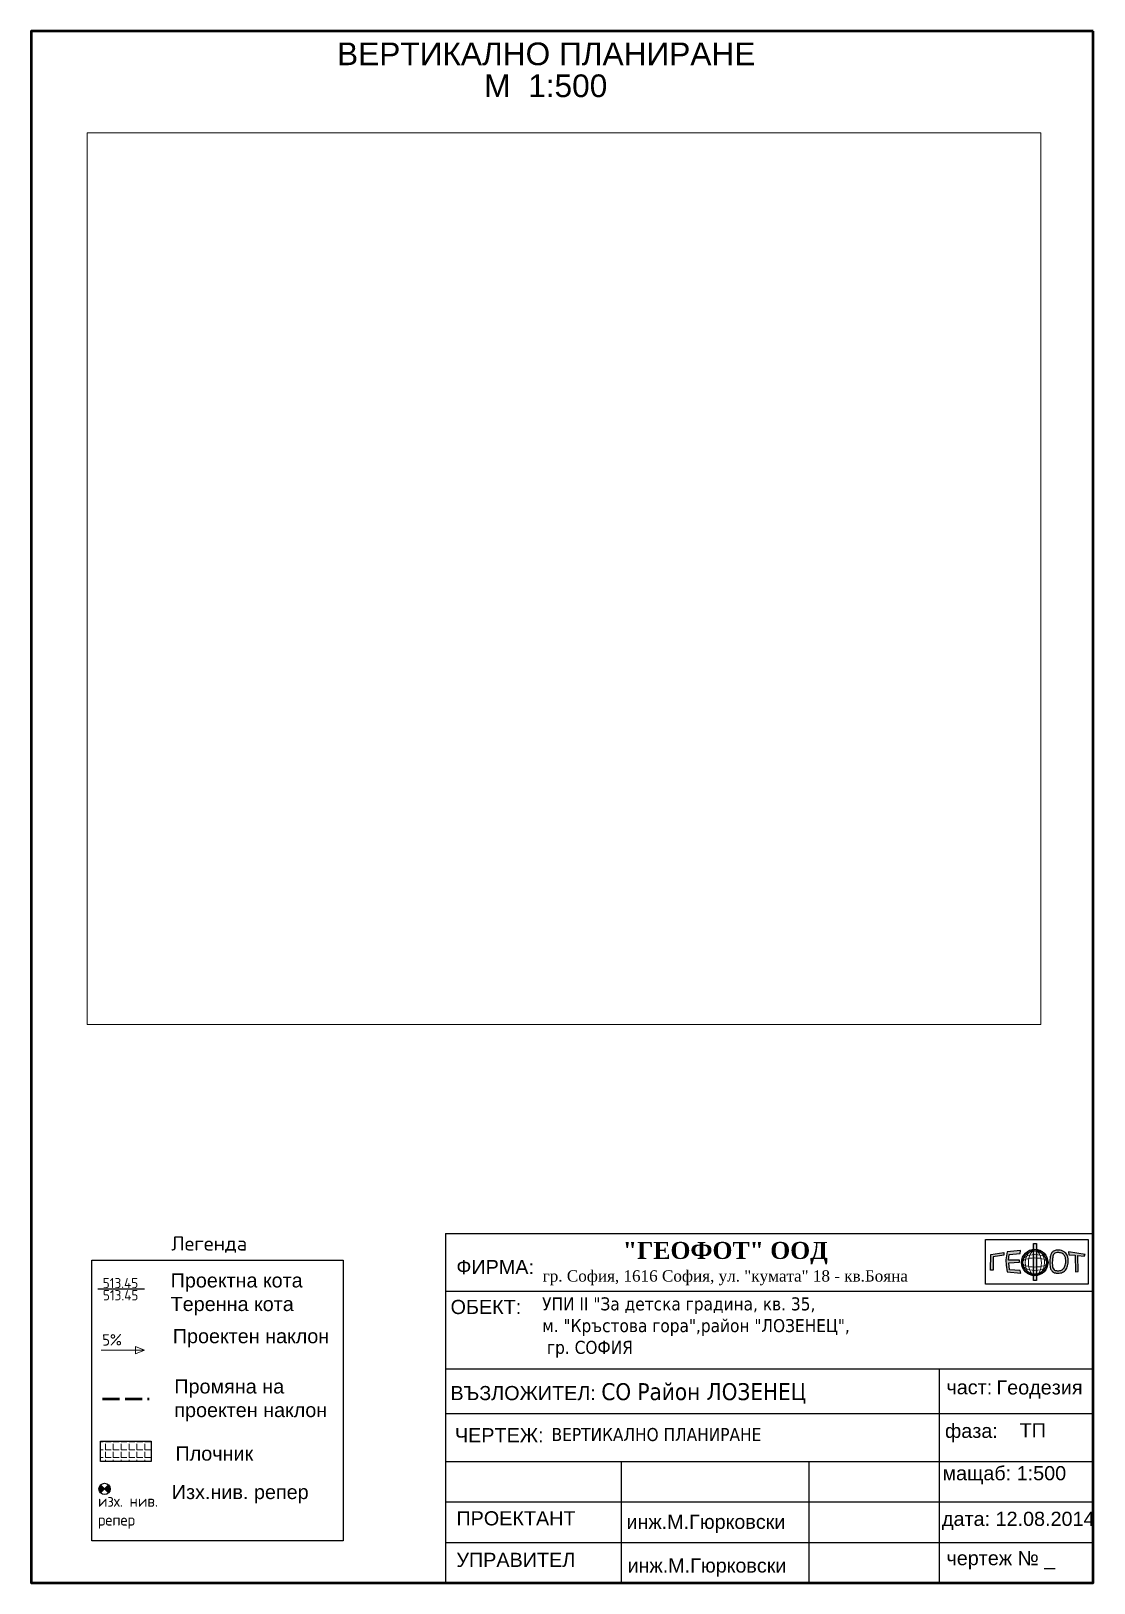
# Paper-space layout 'VERTP' of a CAD drawing. Header units: metres, sheet in millimetres. Extents: x 10 to 198, y 13 to 287.
import ezdxf

# ---------------------------------------------------------------- set-up
doc = ezdxf.new("R2010")
doc.units = ezdxf.units.M
for name, pattern in [('LTYPE000', [0]), ('LTYPE035', [5, 3, -1, 0, -1]), ('LTYPE230', [4, 3, -1])]:
    doc.linetypes.add(name, pattern=pattern)
for name, color, linetype in [('A-053_ArceringS', 253, 'Continuous'), ('LAYER035', 1, 'LTYPE035'), ('LAYER230', 1, 'LTYPE230'), ('TEXT031', 250, 'LTYPE000'), ('USLZN', 7, 'Continuous')]:
    doc.layers.add(name, color=color, linetype=linetype)
for name, color, linetype, lineweight in [('LAYER002', 7, 'Continuous', 25), ('LAYER231', 1, 'Continuous', 20), ('ViK', 7, 'Continuous', 25), ('ViK @ 1 (1)', 7, 'Continuous', 25)]:
    doc.layers.add(name, color=color, linetype=linetype, lineweight=lineweight)
doc.layers.get('LAYER035').off()
doc.styles.add('1.8mm', font='simplex.shx', dxfattribs={"width": 0.9, "height": 1.8})
doc.styles.add('2.5mm', font='simplex.shx', dxfattribs={"height": 2.5})
doc.styles.add('2.5mm-R', font='arial.ttf', dxfattribs={"height": 2.5})
doc.styles.add('2mm', font='simplex.shx', dxfattribs={"width": 0.9, "height": 2})
doc.styles.add('3mm-R', font='arial.ttf', dxfattribs={"height": 3})
doc.styles.add('4mm-R', font='arial.ttf', dxfattribs={"height": 4})
doc.styles.get("Standard").update_dxf_attribs({"font": 'arial.ttf', "height": 2})

# ---------------------------------------------------------------- blocks, each defined once
blk = doc.blocks.new('10')
at = {"layer": 'USLZN', "color": 7}
for p, q in [((0.6993761425110279, 0.7006946633773623), (-0.7006944389977434, -0.6993763710488565)), ((0.700393014751171, -0.6996782295391313), (-0.6996784579769155, 0.7003927902696887))]:
    blk.add_line(p, q, dxfattribs=at)
at = {"layer": 'USLZN', "color": 7, "const_width": 0.935}
for points in [[(-0.3688663388093119, -0.3700592845671054, -0.1989123673796638), (-0.5224993190804526, -0.0008435400341113564, -0.1989123673796638), (-0.3700592845598294, 0.3688663388056739, -1)], [(0.3688663388111308, -0.3700592845671054, 0.1989123673796638), (0.5224993190822715, -0.0008435400377493352, 0.1989123673796638), (0.3700592845634674, 0.3688663388056739, 1)]]:
    blk.add_lwpolyline(points, format="xyb", dxfattribs=at)
at = {"layer": 'USLZN', "color": 7}
blk.add_circle((0, 0), 0.9900000000000001, dxfattribs=at)
blk = doc.blocks.new('NIV')
at = {"layer": 'LAYER035'}
blk.add_blockref('10', (8.813194267531799e-05, -0.001230162649790145), dxfattribs=at)

psp = doc.layouts.new('VERTP')

# ---------------------------------------------------------------- hatches: boundary and pattern name
at = {"layer": 'LAYER231', "transparency": 33554687}
h = psp.add_hatch(dxfattribs=at)
h.set_pattern_fill('ANGLE', color=252, scale=0.2)
h.set_pattern_definition([(0, (6.339305689580101, 2.973194609057032), (0, 1.397), [1.016, -0.381]), (90, (6.339305689580101, 2.973194609057032), (-1.397, 8.553875381449306e-17), [1.016, -0.381])])
h.paths.add_polyline_path([(31.17065443121066, 38.00419488414957), (22.23634124634475, 38.00419488414957), (22.23634124634475, 34.43142768884752), (31.17065443121066, 34.43142768884752)])
at = {"layer": 'TEXT031', "transparency": 33554687}
h = psp.add_hatch(color=256, dxfattribs=at)
h.dxf.hatch_style = 1
h.paths.add_polyline_path([(181.7129182869428, 71.32547554980192), (179.415082176947, 70.94584891061459), (179.3960915336245, 68.19355693786565), (179.870851050862, 68.17457565247241), (179.870851050862, 70.54724098603401), (181.7129182869428, 70.86992376904163)])
h.paths.add_polyline_path([(184.6754170672828, 71.64815740241829), (182.3016194773697, 71.4014006923062), (182.1117163261258, 70.03474534816269), (182.149696519398, 69.08567921492431), (182.3206101206922, 67.87087415485803), (184.7133983539277, 67.66208001553241), (184.6184462306881, 68.15559436707917), (182.7194081598752, 68.2694820794386), (182.6054664885485, 69.50326842582945), (184.5234941093111, 69.5791935674024), (184.5234941093111, 69.95882020658973), (182.586475845226, 69.95882020658973), (182.681427966603, 70.96483019600782), (184.6374368740105, 71.11668047915373)])
edge = h.paths.add_edge_path()
edge.add_line((187.475995449149, 72.90717607039187), (186.9826833398872, 72.90717607039187))
edge.add_line((186.9826833398872, 72.90717607039187), (186.9826833398872, 71.86991662114087))
edge.add_arc((187.1926054594944, 69.55534984853803), 2.324066832330243, 82.99608816765328, 95.18232375418648, ccw=False)
edge.add_line((187.475995449149, 71.86207409623239), (187.475995449149, 72.90717607039187))
edge = h.paths.add_edge_path()
edge.add_arc((187.1926054594944, 69.55534984853801), 2.324066832330256, 82.99608816765335, 95.18232375418648)
edge.add_line((186.9826833398872, 71.86991662114087), (186.9826833398872, 71.5905980140603))
edge.add_arc((187.2351213756003, 70.47705325519611), 1.141799847551492, 77.82138452332549, 102.77293374459748, ccw=False)
edge.add_line((187.475995449149, 71.59315655353399), (187.475995449149, 71.86207409623239))
edge = h.paths.add_edge_path()
edge.add_arc((187.2294048830971, 71.57925042798446), 0.2469823629201062, -182.63337731410888, 3.2276955820307762, ccw=False)
edge.add_line((186.9826833398872, 71.5905980140603), (186.9826833398872, 67.56669386728709))
edge.add_arc((187.2048961700008, 68.73712477996557), 1.191338349596995, 259.2500199289083, 283.1533784238509)
edge.add_line((187.475995449149, 67.57704191910352), (187.475995449149, 71.59315655353399))
edge = h.paths.add_edge_path()
edge.add_arc((187.1926054598611, 69.5553498463695), 2.324066834523029, 95.18232375835952, 179.9999999882257)
edge.add_arc((187.1926054603709, 69.55534984685904), 2.324066835032852, 180.0000000002946, 264.8176762301599)
edge.add_line((186.9826833398872, 67.24078307162199), (186.9826833398872, 67.56669386728709))
edge.add_arc((187.0925572573146, 69.48708551747148), 1.923532263266932, 178.0122787454858, 266.725430452758, ccw=False)
edge.add_arc((187.2426816511903, 69.53438031329354), 2.072590252516638, 97.20651674446339, 179.4630375437148, ccw=False)
edge.add_line((186.9826833398872, 71.5905980140603), (186.9826833398872, 71.86991662114087))
edge = h.paths.add_edge_path()
edge.add_line((187.475995449149, 71.86207409623239), (187.475995449149, 71.59315655353399))
edge.add_arc((187.0010338629281, 69.39881473340233), 2.245155792359212, 4.058447159739103, 77.78682760477972, ccw=False)
edge.add_arc((187.2937637939098, 69.51574434787125), 1.947248182302676, -84.63016283752, 1.234994763300108, ccw=False)
edge.add_line((187.475995449149, 67.57704191910352), (187.475995449149, 67.24862559653047))
edge.add_arc((187.1926054596589, 69.55534984666048), 2.324066834727649, 277.0039118209995, 360.0000000046007)
edge.add_arc((187.1926054601853, 69.55534984656805), 2.32406683420129, 6.879347412205689e-09, 82.99608819048056)
edge = h.paths.add_edge_path()
edge.add_arc((187.2352966094915, 67.28787566586966), 0.376235369711276, 50.2263716737591, 132.1770266790008)
edge.add_line((186.9826833398872, 67.56669386728709), (186.9826833398872, 67.24078307162199))
edge.add_arc((187.1926054594944, 69.55534984422484), 2.324066832330243, 264.8176762458135, 277.0039118323467)
edge.add_line((187.475995449149, 67.24862559653047), (187.475995449149, 67.57704191910352))
edge = h.paths.add_edge_path()
edge.add_arc((187.1926054594944, 69.55534984422484), 2.324066832330242, 264.8176762458135, 277.0039118323467, ccw=False)
edge.add_line((186.9826833398872, 67.24078307162199), (186.9826833398872, 66.35629777751092))
edge.add_line((186.9826833398872, 66.35629777751092), (187.475995449149, 66.35629777751092))
edge.add_line((187.475995449149, 66.35629777751092), (187.475995449149, 67.24862559653047))
edge = h.paths.add_edge_path()
edge.add_arc((189.2879098311691, 69.74857788163243), 3.817138007548642, 358.9044859896673, 367.2949593268845)
edge.add_arc((190.8984360989703, 69.95474703701879), 2.193469143552521, 7.294959482342215, 23.02984702984564)
edge.add_arc((191.6831959582701, 70.28834040435585), 1.340748455695443, 23.02984696874708, 43.19651998738655)
edge.add_arc((191.6882924505014, 70.29312574994655), 1.333757478261151, 43.19651988362691, 59.78904962191966)
edge.add_arc((191.1784810465834, 69.41756699654567), 2.346926170149022, 59.78904972458659, 72.27848639002703)
edge.add_arc((191.3029115705805, 69.80695449867859), 1.938140673684775, 72.27848641987394, 83.54424130067521)
edge.add_arc((191.2545304464788, 69.37938380622623), 2.368439907025414, 83.54424117941467, 93.73236577730984)
edge.add_arc((191.185319033104, 70.44034927326481), 1.305219355122028, 93.73236587215601, 120.571863766303)
edge.add_arc((191.0468144985098, 70.67481035408443), 1.032904271951356, 120.5718638175023, 150.8174752148291)
edge.add_arc((191.4739275076254, 70.4362758872517), 1.522112013532584, 150.817475078421, 168.2262545520715)
edge.add_arc((195.7596788664277, 69.54298515188074), 5.899969143153819, 168.2262545930023, 177.0433088382617)
edge.add_arc((196.6687937116327, 69.4960295072376), 6.810295806685037, 177.0433088540956, 185.1968680118495)
edge.add_arc((191.4751709523051, 69.02365906134852), 1.595235768262192, 185.1968680248286, 202.0905992410115)
edge.add_arc((191.2415593271915, 68.9288438664221), 1.343116128850297, 202.0905993455713, 225.7775883367244)
edge.add_arc((190.9442293362214, 68.62333191451106), 0.9168032434120033, 225.7775881943789, 254.5451314442769)
edge.add_arc((191.2713660684359, 69.80656731739336), 2.144428780861431, 254.5451314169676, 261.7995639505172)
edge.add_arc((191.2690298927464, 69.79035629347335), 2.128050288458671, 261.7995640976356, 269.081897398599)
edge.add_arc((191.2761858503413, 70.23689775941294), 2.574649088874185, 269.0818973230201, 279.8413944477809)
edge.add_arc((191.4055912623367, 69.4909339432137), 1.817544224451676, 279.8413943695534, 292.6551259802317)
edge.add_arc((191.6236313682522, 68.96854344815156), 1.251475927230467, 292.6551260470449, 311.830675206432)
edge.add_arc((191.4252637654242, 69.1901666286793), 1.548909180245286, 311.8306752152052, 329.0514722348674)
edge.add_arc((190.8493488004085, 69.53550746788177), 2.220428608221924, 329.0514720758878, 339.6146341993538)
edge.add_arc((190.317629713569, 69.73309742787023), 2.787673687176027, 339.6146345491566, 349.0392986951491)
edge.add_arc((190.3417525304912, 69.7284256081104), 2.763102643320949, 349.0392984438627, 358.9044860143028)
edge = h.paths.add_edge_path(flags=16)
edge.add_arc((195.7596788677853, 69.54298515811493), 5.465580777415397, 168.2262546598072, 177.0433089050766, ccw=False)
edge.add_arc((191.4739275081561, 70.43627588983878), 1.087723647728896, 150.8174752007984, 168.22625467445, ccw=False)
edge.add_arc((191.0468144986336, 70.67481035319648), 0.5985159074868814, 120.57186382947731, 150.8174752268065, ccw=False)
edge.add_arc((191.1853190318629, 70.44034927258188), 0.8708309897868063, 93.73236578438639, 120.5718636785341, ccw=False)
edge.add_arc((191.2545304516689, 69.37938381263274), 1.934051535034424, 83.54424132241041, 93.73236592027672, ccw=False)
edge.add_arc((191.3029115627202, 69.80695449504083), 1.5037523131417, 72.27848618775141, 83.544241068556, ccw=False)
edge.add_arc((191.1784810503139, 69.41756699072677), 1.912537808155444, 59.7890498859345, 72.27848655138939, ccw=False)
edge.add_arc((191.6882924535583, 70.29312575262199), 0.8993691092658851, 43.19651986776148, 59.789049606063486, ccw=False)
edge.add_arc((191.6831959576557, 70.28834040312664), 0.9063600920493263, 23.02984702381218, 43.196520042455575, ccw=False)
edge.add_arc((190.8984360994504, 69.95474703955524), 1.759080777426052, 7.294959426870605, 23.029846974373015, ccw=False)
edge.add_arc((189.2879098302905, 69.74857788395488), 3.382749642797021, -1.0955140584807737, 7.294959278748877, ccw=False)
edge.add_arc((190.341752534419, 69.72842560890041), 2.328714273734455, 349.03929841357376, 358.9044859843933, ccw=False)
edge.add_arc((190.3176297095369, 69.73309743055752), 2.353285325765021, 339.6146345574496, 349.039298703059, ccw=False)
edge.add_arc((190.849348802626, 69.53550746254449), 1.786040238157458, 329.0514721732306, 339.6146342966718, ccw=False)
edge.add_arc((191.4252637631654, 69.19016663304777), 1.114520819011142, 311.83067512355683, 329.0514721432446, ccw=False)
edge.add_arc((191.6236313672573, 68.96854344920189), 0.817087562681043, 292.65512600653096, 311.83067516590387, ccw=False)
edge.add_arc((191.4055912632771, 69.49093393747448), 1.383155852891123, 279.8413943589846, 292.65512596966437, ccw=False)
edge.add_arc((191.2761858505643, 70.23689775959554), 2.140260723270926, 269.08189732393805, 279.84139444865474, ccw=False)
edge.add_arc((191.2690298940436, 69.79035630050835), 1.693661929724142, 261.7995640921658, 269.0818973865218, ccw=False)
edge.add_arc((191.2713660636167, 69.80656731057749), 1.710040407545232, 254.5451315042258, 261.7995640443716, ccw=False)
edge.add_arc((190.9442293355726, 68.62333191747355), 0.4824148806318889, 225.7775883603521, 254.5451316102615, ccw=False)
edge.add_arc((191.2415593293317, 68.9288438623036), 0.9087277629408974, 202.0905990643345, 225.7775880554732, ccw=False)
edge.add_arc((191.4751709515768, 69.02365906152431), 1.160847401309794, 185.1968680151855, 202.0905992313678, ccw=False)
edge.add_arc((196.6687937065606, 69.49602950341301), 6.375907435044343, 177.0433088191987, 185.1968679769445, ccw=False)
h.paths.add_polyline_path([(194.8117751831048, 70.7696221904007), (195.9420760346436, 70.6401702151743), (196.0715893542254, 70.96968424926672), (193.1280976457381, 71.42865025951687), (193.2105149140441, 70.92261054973278), (194.3290420265728, 70.85200046609316), (194.3761380778485, 67.8863760191125), (194.8470964001351, 67.94521791069928)])

# ---------------------------------------------------------------- linework, layer by layer
at = {"layer": 'A-053_ArceringS', "flags": 128}
psp.add_lwpolyline([(21.80325445221968, 64.87936445521973), (29.9992339728982, 64.87936445521973)], dxfattribs=at)
at = {"layer": 'LAYER002', "lineweight": 50}
psp.add_lwpolyline([(197.5049956252658, 286.9004119730225), (9.984548800192215, 286.9004119730225), (9.984548800192215, 12.98571336317036), (197.5049956252658, 12.98571336317036)], close=True, dxfattribs=at)
at = {"layer": 'LAYER002'}
for points in [[(20.74712403919239, 69.9396527987974), (65.06386075594833, 69.9396527987974), (65.06386075594833, 20.44502610453992), (20.74712403919239, 20.44502610453992)], [(22.23634124634475, 38.00419488414957), (31.17065443121066, 38.00419488414957), (31.17065443121066, 34.43142768884752), (22.23634124634475, 34.43142768884752)]]:
    psp.add_lwpolyline(points, close=True, dxfattribs=at)
at = {"layer": 'LAYER230', "lineweight": 50, "flags": 128}
psp.add_lwpolyline([(22.57659653293399, 45.46451563198411), (30.83966192490846, 45.46451563198411)], dxfattribs=at)
at = {"layer": 'LAYER231', "flags": 128}
for points in [[(22.37472150909014, 54.06578839848976), (30.0193681238801, 54.06578841711621), (28.43062077151842, 54.73346210177283), (28.44864575626559, 53.40725946332554)], [(28.44864575626559, 53.40725946332554), (30.0193681238801, 54.06578841711621)]]:
    psp.add_lwpolyline(points, dxfattribs=at)
at = {"layer": 'TEXT031'}
for points in [[(178.4943508149915, 73.62413892290715), (196.5997890101605, 73.62413892290715), (196.5997890101605, 65.73474612972859), (178.4943508149915, 65.73474612972859)], [(186.9826833398872, 72.90717607039187), (187.475995449149, 72.90717607039187), (187.475995449149, 66.35629777751092), (186.9826833398872, 66.35629777751092)]]:
    psp.add_lwpolyline(points, close=True, dxfattribs=at)
at = {"layer": 'TEXT031', "flags": 128}
for points in [[(179.3960915336245, 68.19355693786565), (179.415082176947, 70.94584891061459), (181.7129182869428, 71.32547554980192), (181.7129182869428, 70.86992376904163), (179.870851050862, 70.54724098603401), (179.870851050862, 68.17457565247241)], [(182.3016194773697, 71.4014006923062), (182.1117163261258, 70.03474534816269), (182.149696519398, 69.08567921492431), (182.3206101206922, 67.87087415485803), (184.7133983539277, 67.66208001553241), (184.6184462306881, 68.15559436707917), (182.7194081598752, 68.2694820794386), (182.6054664885485, 69.50326842582945), (184.5234941093111, 69.5791935674024), (184.5234941093111, 69.95882020658973), (182.586475845226, 69.95882020658973), (182.681427966603, 70.96483019600782), (184.6374368740105, 71.11668047915373), (184.6754170672828, 71.64815740241829)], [(194.3761380778485, 67.8863760191125), (194.8470964001351, 67.94521791069928), (194.8117751831048, 70.7696221904007), (195.9420760346436, 70.6401702151743), (196.0715893542254, 70.96968424926672), (193.1280976457381, 71.42865025951687), (193.2105149140441, 70.92261054973278), (194.3290420265728, 70.85200046609316)]]:
    psp.add_lwpolyline(points, close=True, dxfattribs=at)
for points in [[(191.1003544589364, 71.74280026509587, 0.1176477253143058), (190.5214601008081, 71.56413256331507, 0.1327429085392966), (190.1450159044796, 71.17844765494738, 0.07610656328156867), (189.9838392210984, 70.74685901637349, 0.03849064819766795), (189.8675637075537, 69.84731202340845, 0.03559163058644731), (189.8864926377171, 68.8791655697969, 0.07384660707737216), (189.9970408880943, 68.42373517482702, 0.1037235769180512), (190.3048090616101, 67.96631600941691, 0.1261855016130094), (190.6999202964687, 67.73967967509452, 0.03166400911905793), (190.9654923247033, 67.68406500901256, 0.03178587171095604), (191.2349316587531, 67.6625792044324, 0.04698168418658897), (191.7162484301114, 67.70013548108909, 0.05596878274778388), (192.1056791132175, 67.81363134413186, 0.08386490792564107), (192.4582800732785, 68.03604490357611, 0.07528163547004386), (192.7536541947954, 68.39361247747365, 0.04612315456225057), (192.9307141618663, 68.76205970860246, 0.04114605155702782), (193.0544501745933, 69.2030612495837, 0.04307160645390776), (193.1043501121783, 69.67559740367506, 0.03662671165327167), (193.0741504633659, 70.23326793081287, 0.06876447781650731), (192.9170883519434, 70.81285540155295, 0.08822152507326951), (192.6606152633065, 71.20608651499424, 0.07252532820474071), (192.3594193642818, 71.44573048549864, 0.05454945806431295), (191.8928636589878, 71.65312507703129, 0.04919575954751795), (191.520828330689, 71.73280536431048, 0.04448338574306385)], [(191.1286314090573, 71.30933323457066, 0.1176477253143048), (190.7423981333011, 71.1901277001125, 0.1327429085392953), (190.524267716133, 70.96664275649164, 0.07610656328156826), (190.4090884866052, 70.65822316288177, 0.03849064819766818), (190.3013738205516, 69.82490579552177, 0.03559163058644716), (190.3190953859919, 68.91851166124616, 0.07384660707737434), (190.3995409550005, 68.58709658078078, 0.1037235769180521), (190.6077712604636, 68.2776151537073, 0.1261855016130101), (190.8156757818394, 68.15836084216062, 0.03166400911905781), (191.0274519452685, 68.114011817157, 0.03178587171095549), (191.2418919632071, 68.09691180336449, 0.04698168418658844), (191.6420021707052, 68.1281316788045, 0.05596878274778126), (191.9383599271857, 68.21450232389543, 0.08386490792563914), (192.1685727925831, 68.35971594649527, 0.07528163547004053), (192.3811098558688, 68.61700443691734, 0.04612315456224968), (192.5235311088943, 68.91337135388676, 0.0411460515570291), (192.6279859969252, 69.28565397068087, 0.0430716064539092), (192.6700411474192, 69.68390254444603, 0.03662671165327098), (192.6432782037043, 70.17811044912014, 0.06876447781650927), (192.517320224815, 70.64291807218615, 0.08822152507327026), (192.3439417125517, 70.9087464506847, 0.0725253282047395), (192.1408416049414, 71.07034133422349, 0.05454945806431202), (191.7606398591631, 71.23934963113788, 0.04919575954751666), (191.4719874447071, 71.3011714690474, 0.0444833857430636)]]:
    psp.add_lwpolyline(points, format="xyb", close=True, dxfattribs=at)
at = {"layer": 'TEXT031'}
for centre, radius in [((187.1926054598623, 69.5553498468471), 2.324066834359516), ((187.191503796117, 69.55137599889044), 2.078646315504837)]:
    psp.add_circle(centre, radius, dxfattribs=at)
at = {"layer": 'TEXT031', "lineweight": 20}
for centre, major_axis, ratio in [((187.2235641572117, 69.5125542850778), (0.03253137431634968, 2.30855262121997), 0.7354689928577478), ((187.2235641572117, 69.44752496570204), (-0.03253016967371875, 2.211007105383048), 0.514807644361129), ((187.2341288722545, 69.55143746822928), (2.372456932311852, 0), 0.5857852453323146), ((187.2055619779467, 69.54967540591811), (2.238723530359276, 0), 0.3586603541678958)]:
    psp.add_ellipse(centre, major_axis=major_axis, ratio=ratio, dxfattribs=at)
at = {"layer": 'ViK', "linetype": 'Continuous'}
for p, q in [((83.14810695292886, 74.64809658519152), (83.14810695292886, 26.33838127321724)), ((83.14810695292886, 74.64809658519152), (197.5049956252658, 74.64809658519152)), ((197.5049956271284, 26.33838127507988), (197.5049956252658, 74.64809658519152)), ((83.14810695292886, 64.51348049800072), (197.5049956252658, 64.51348049800072)), ((83.14810695292886, 50.77435833170239), (197.5049956252658, 50.77435833170239)), ((170.3627340661221, 26.33838127321724), (170.3627340679848, 50.66636932036999)), ((83.14810695292886, 42.88571336261157), (197.5049956252658, 42.88571336261157)), ((83.14810695292886, 34.43571336289097), (197.5049956271284, 34.43571336289097)), ((114.1580218894267, 34.43571336289097), (114.1580218894267, 20.13571336307723)), ((147.386583825373, 20.13571336121458), (147.386583825373, 34.43571336289097)), ((83.14810695292886, 27.2857133629841), (197.5049956271284, 27.2857133629841)), ((83.14810695292886, 26.39131149324749), (83.14810695292886, 12.98571336317036)), ((114.1580218894267, 27.2857133629841), (114.1580218894267, 12.98571336317036)), ((147.386583825373, 12.98571336130772), (147.386583825373, 27.2857133629841)), ((170.3627340661221, 12.98571336130772), (170.3627340661221, 26.39131149231616)), ((197.5049956252658, 12.98571336317036), (197.5049956271284, 26.39131149324749)), ((83.14810695292886, 20.13571336261157), (197.5049956252658, 20.13571336261157)), ((83.14810695292886, 12.98571336317036), (197.5049956252658, 12.98571336317036))]:
    psp.add_line(p, q, dxfattribs=at)

# ---------------------------------------------------------------- block references
at = {"layer": 'LAYER002'}
psp.add_blockref('NIV', (22.96758768382119, 29.58322869447318), dxfattribs=at)

# ---------------------------------------------------------------- texts
at = {"color": 7, "insert": (100.2203985326526, 63.39368751884717), "char_height": 2.3003136, "width": 73.57335798166288, "attachment_point": 1, "style": '2.5mm'}
psp.add_mtext('{\\fTahoma|b0|i0|c204|p34;УПИ\\fTahoma|b0|i0|c0|p34; II \\fTahoma|b0|i0|c204|p34;"За детска градина\\fTahoma|b0|i0|c0|p34;, \\fTahoma|b0|i0|c204|p34;кв\\fTahoma|b0|i0|c0|p34;. 35, \\fTahoma|b0|i0|c204|p34;\\Pм. "Кръстова гора"\\fTahoma|b0|i0|c0|p34;,\\fTahoma|b0|i0|c204|p34;район "ЛОЗЕНЕЦ"\\fTahoma|b0|i0|c0|p34;,\\fTahoma|b0|i0|c204|p34;\\P\\fTahoma|b0|i0|c0|p34; \\fTahoma|b0|i0|c204|p34;гр\\fTahoma|b0|i0|c0|p34;. \\fTahoma|b0|i0|c204|p34;СОФИЯ}', dxfattribs=at)
at = {"linetype": 'Continuous', "insert": (101.8958175405712, 40.33675416569849), "char_height": 2.3003136, "width": 81.32959864107735, "attachment_point": 1}
psp.add_mtext('{\\fTahoma|b0|i0|c204|p32;ВЕРТИКАЛНО ПЛАНИРАНЕ}', dxfattribs=at)
at = {"layer": 'LAYER002'}
for s, width, gutter_width, heights, insert, char_height, attachment_point, style in [('ВЕРТИКАЛНО ПЛАНИРАНЕ', 169.2962888569266, 15, [14.13888830368637], (100.9417685108014, 282.8462024578705), 4, 5, '4mm-R'), ('М  1:500', 169.2962888569266, 15, [14.13888830368637], (100.8609094837868, 277.2109158290623), 4, 5, '4mm-R'), ('Легенда', 30.43511958182307, 10, [0], (34.73447516807312, 74.15441242439408), 2.5, 1, '2.5mm'), ('Проектна кота\\PТеренна кота', 33.51362965158091, 10, [0], (34.63191600512687, 67.64339447839711), 2.5, 1, '2.5mm-R'), ('Проектен наклон', 28.15878264933201, 10, [0], (35.0145461151983, 57.80560258040191), 2.5, 1, '2.5mm-R'), ('Промяна на\\Pпроектен наклон', 28.15878264933201, 10, [0], (35.28093701484636, 48.92668309882868), 2.5, 1, '2.5mm-R'), ('Плочник', 22.11705160622375, 10, [0], (35.48840384980645, 37.08461375822196), 2.5, 1, '2.5mm-R'), ('Изх.нив. репер', 32.21789176554637, 10, [0], (34.84060909761774, 30.2888091267514), 2.5, 1, '2.5mm-R')]:
    psp.add_mtext_dynamic_manual_height_columns(s, width=width, gutter_width=gutter_width, heights=heights, dxfattribs=dict(at, insert=insert, char_height=char_height, attachment_point=attachment_point, style=style))
at = {"layer": 'LAYER002', "color": 1, "insert": (21.80368572179111, 28.44588920609192), "char_height": 2, "attachment_point": 1, "style": '2mm'}
psp.add_mtext_dynamic_manual_height_columns('изх. нив. репер', width=15.18250023744088, gutter_width=1, heights=[0], dxfattribs=at)
at = {"layer": 'LAYER231', "insert": (22.65103288429088, 66.818027915534), "char_height": 1.8, "attachment_point": 1, "style": '1.8mm'}
psp.add_mtext_dynamic_manual_height_columns('513.45', width=0.8543287850916386, gutter_width=1, heights=[0], dxfattribs=at)
at = {"layer": 'LAYER231', "color": 0, "insert": (22.67730925666399, 64.66869813400172), "char_height": 1.8, "attachment_point": 1, "style": '1.8mm'}
psp.add_mtext_dynamic_manual_height_columns('513.45', width=0.8543287850916386, gutter_width=1, heights=[0], dxfattribs=at)
at = {"layer": 'LAYER231', "insert": (22.54243838103719, 56.88131739477853), "char_height": 2, "attachment_point": 1, "rotation": 0.5633542174657655, "style": '2mm'}
psp.add_mtext_dynamic_manual_height_columns('5%', width=0.9188664071261883, gutter_width=1, heights=[0], dxfattribs=at)
at = {"layer": 'ViK @ 1 (1)', "insert": (132.5604714860999, 73.17912092945699), "char_height": 3, "width": 71.9889793405598, "attachment_point": 2, "style": '3mm-R'}
psp.add_mtext('{\\fTimes New Roman|b1|i0|c204|p18;"ГЕОФОТ" ООД\\fTimes New Roman|b1|i0|c0|p18;\\P\\fTimes New Roman|b0|i0|c204|p18;\\H0.66667x;гр. София, 1616 София, ул. "кумата" 18 - кв.Бояна}', dxfattribs=at)
at = {"layer": 'ViK @ 1 (1)', "linetype": 'Continuous', "char_height": 2.5, "attachment_point": 1, "style": '2.5mm-R'}
for s, insert, width in [('ФИРМА:                          ', (85.07912222462232, 69.99476052588943), 31.3577427752316), ('ОБЕКТ:', (84.05300435776348, 62.95104128449384), 10.53770882450044), ('ВЪЗЛОЖИТЕЛ: {\\fTahoma|b0|i0|c204|p32;\\H1.2x;СО Район ЛОЗЕНЕЦ}', (84.02988307530518, 48.2512270496336), 87.61318033002317), ('част:', (171.6042395511502, 48.78576776432965), 8.387216391041875), ('Геодезия', (180.4358731773921, 48.75474338374261), 6.791175602003932), ('фаза:', (171.3480675982171, 41.08935475955877), 9.917489975690842), ('ТП', (184.5211649423325, 41.18486558973018), 5.156979482620955), ('ЧЕРТЕЖ:', (84.82748913441014, 40.31549786784694), 13.00856637395918), ('мащаб: 1:500', (170.9005247929924, 33.61035867083046), 27.67193228192627), ('ПРОЕКТАНТ', (85.08636783788438, 25.64678426413957), 19.26021905615926), ('инж.М.Гюрковски', (115.1101676707947, 25.03630239936683), 31.94165021144727), ('дата: 12.08.2014', (170.8109026981731, 25.55684722883723), 28.01546952740455), ('УПРАВИТЕЛ', (85.08636783788438, 18.31403397443864), 17.22774448618293), ('инж.М.Гюрковски', (115.2939549160981, 17.32155911206428), 28.3329060729593), ('чертеж № _', (171.6042395511502, 18.62399157184336), 23.79010484740138)]:
    psp.add_mtext(s, dxfattribs=dict(at, insert=insert, width=width))

# ---------------------------------------------------------------- viewports
at = {"layer": 'LAYER002', "view_target_point": (37643.7728603218, 30803.82042931486)}
psp.add_viewport(center=(104.0814996961706, 190.2257310606266), size=(168.3382193515877, 157.3593936736955), view_center_point=(147.0367857348764, 190.9762275248211), view_height=78.67969683684777, dxfattribs=at)

doc.saveas('drawing.dxf')
